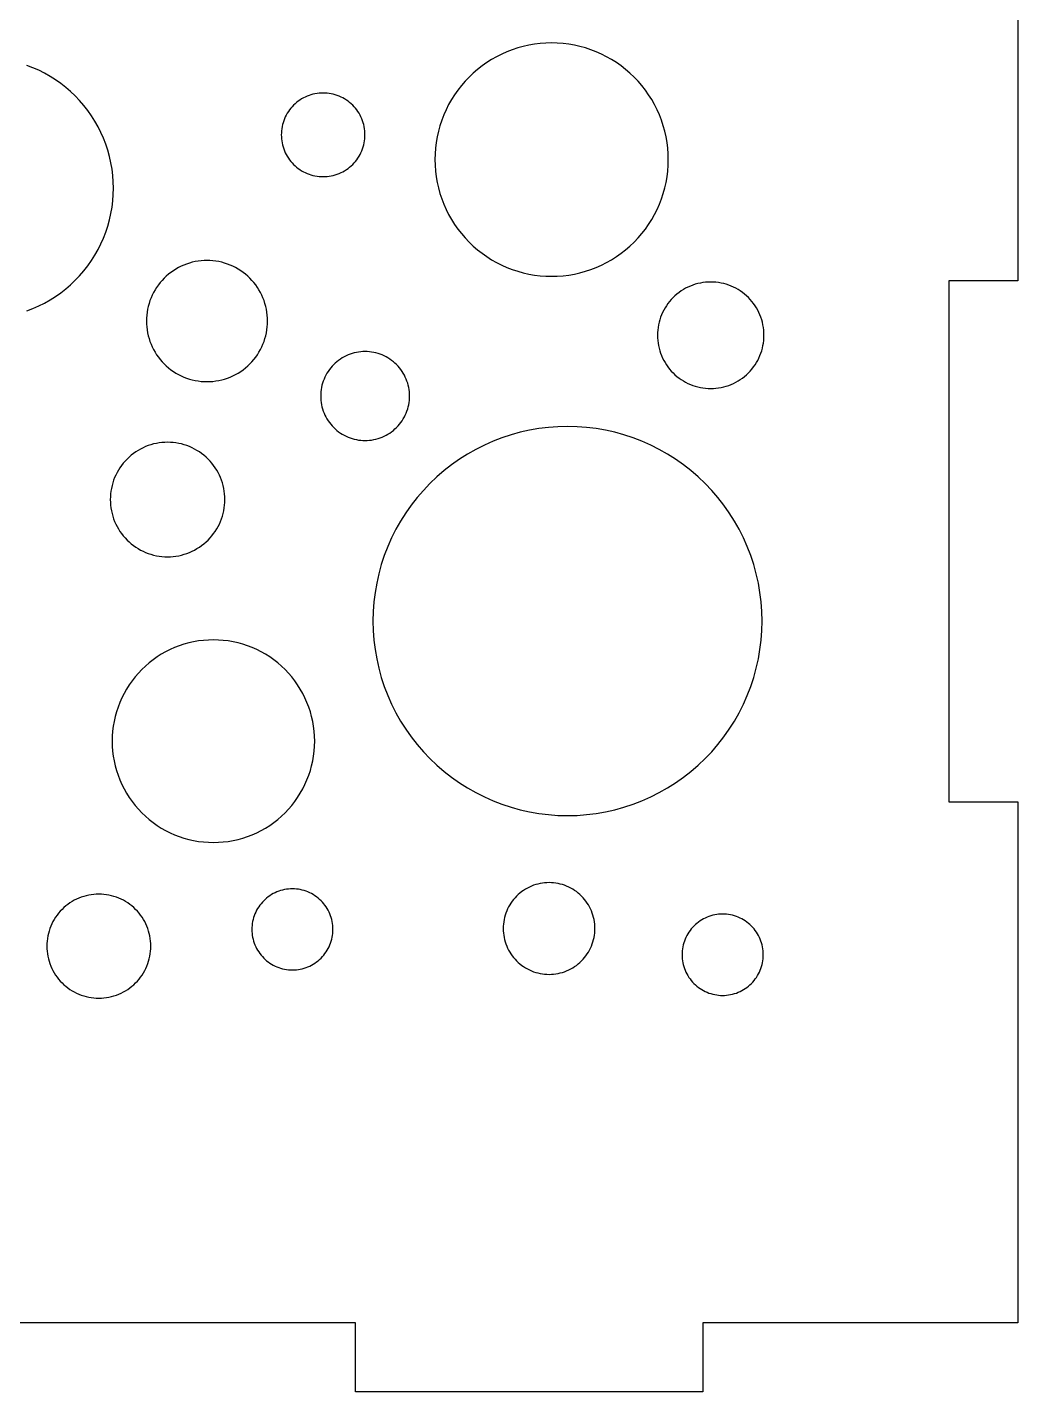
# Model space of a CAD drawing. Header units: millimetres. Extents: x 0 to 375, y -237 to 0.
# Drawn here: x 44.4 to 90, y -126.3 to -63.5 of the extents above; entities that cross this region are included whole.
import ezdxf

# ---------------------------------------------------------------- set-up
doc = ezdxf.new("R2010")
doc.units = ezdxf.units.MM
doc.layers.add('CUT', color=1, linetype='Continuous')

msp = doc.modelspace()

# ---------------------------------------------------------------- linework, layer by layer
at = {"layer": 'CUT'}
for points in [[(90, -51.175), (90, -75.175), (86.825, -75.175), (86.825, -99.175), (90, -99.175), (90, -123.175), (86.825, -123.175), (75.5, -123.175), (75.5, -126.35), (59.5, -126.35), (59.5, -123.175), (30.5, -123.175), (30.5, -126.35), (14.5, -126.35), (14.5, -123.175), (3.175, -123.175), (3.175, -123.175), (0, -123.175), (0, -99.175), (3.175, -99.175), (3.175, -75.175), (0, -75.175), (0, -51.175)], [(44.362, -76.557), (44.637, -76.451), (44.907, -76.331), (45.17, -76.199), (45.427, -76.053), (45.676, -75.896), (45.917, -75.726), (46.149, -75.545), (46.372, -75.352), (46.586, -75.149), (46.789, -74.935), (46.981, -74.712), (47.163, -74.48), (47.332, -74.239), (47.49, -73.99), (47.635, -73.733), (47.768, -73.47), (47.887, -73.201), (47.993, -72.926), (48.086, -72.646), (48.165, -72.362), (48.165, -72.362), (48.229, -72.074), (48.28, -71.784), (48.316, -71.491), (48.337, -71.197), (48.345, -70.902), (48.337, -70.608), (48.316, -70.314), (48.28, -70.021), (48.229, -69.731), (48.165, -69.443), (48.086, -69.159), (47.993, -68.879), (47.887, -68.604), (47.768, -68.335), (47.635, -68.071), (47.49, -67.815), (47.332, -67.566), (47.163, -67.325), (46.981, -67.093), (46.789, -66.869), (46.586, -66.656), (46.372, -66.453), (46.149, -66.26), (45.917, -66.079), (45.676, -65.909), (45.427, -65.751), (45.17, -65.606), (44.907, -65.474), (44.637, -65.354), (44.362, -65.248)]]:
    msp.add_lwpolyline(points, dxfattribs=at)
for points in [[(73.801, -70.635), (73.846, -70.375), (73.879, -70.113), (73.898, -69.85), (73.905, -69.586), (73.898, -69.322), (73.879, -69.059), (73.846, -68.797), (73.801, -68.537), (73.744, -68.28), (73.673, -68.026), (73.59, -67.775), (73.495, -67.529), (73.388, -67.288), (73.27, -67.052), (73.14, -66.822), (72.999, -66.599), (72.847, -66.384), (72.684, -66.176), (72.512, -65.976), (72.33, -65.785), (72.139, -65.603), (71.939, -65.43), (71.731, -65.268), (71.515, -65.116), (71.292, -64.975), (71.063, -64.845), (70.827, -64.726), (70.586, -64.619), (70.34, -64.524), (70.089, -64.441), (69.835, -64.371), (69.577, -64.313), (69.317, -64.268), (69.055, -64.236), (68.792, -64.216), (68.528, -64.21), (68.265, -64.216), (68.002, -64.236), (67.74, -64.268), (67.48, -64.313), (67.222, -64.371), (66.968, -64.441), (66.717, -64.524), (66.471, -64.619), (66.23, -64.726), (65.994, -64.845), (65.765, -64.975), (65.542, -65.116), (65.326, -65.268), (65.118, -65.43), (64.918, -65.603), (64.727, -65.785), (64.545, -65.976), (64.373, -66.176), (64.21, -66.384), (64.058, -66.599), (63.917, -66.822), (63.787, -67.052), (63.669, -67.288), (63.562, -67.529), (63.467, -67.775), (63.384, -68.026), (63.313, -68.28), (63.256, -68.537), (63.211, -68.797), (63.178, -69.059), (63.159, -69.322), (63.152, -69.586), (63.159, -69.85), (63.178, -70.113), (63.211, -70.375), (63.256, -70.635), (63.313, -70.892), (63.384, -71.147), (63.467, -71.397), (63.562, -71.643), (63.669, -71.885), (63.787, -72.12), (63.917, -72.35), (64.058, -72.573), (64.21, -72.789), (64.373, -72.997), (64.545, -73.197), (64.727, -73.388), (64.918, -73.57), (65.118, -73.742), (65.326, -73.904), (65.542, -74.056), (65.765, -74.197), (65.994, -74.327), (66.23, -74.446), (66.471, -74.553), (66.717, -74.648), (66.968, -74.731), (67.222, -74.801), (67.48, -74.859), (67.74, -74.904), (68.002, -74.936), (68.265, -74.956), (68.528, -74.962), (68.792, -74.956), (69.055, -74.936), (69.317, -74.904), (69.577, -74.859), (69.835, -74.801), (70.089, -74.731), (70.34, -74.648), (70.586, -74.553), (70.827, -74.446), (71.063, -74.327), (71.292, -74.197), (71.515, -74.056), (71.731, -73.904), (71.939, -73.742), (72.139, -73.57), (72.33, -73.388), (72.512, -73.197), (72.684, -72.997), (72.847, -72.789), (72.999, -72.573), (73.14, -72.35), (73.27, -72.12), (73.388, -71.885), (73.495, -71.643), (73.59, -71.397), (73.673, -71.147), (73.744, -70.892), (73.801, -70.635)], [(59.874, -68.913), (59.895, -68.821), (59.911, -68.728), (59.923, -68.634), (59.929, -68.54), (59.932, -68.445), (59.929, -68.351), (59.923, -68.256), (59.911, -68.163), (59.895, -68.069), (59.874, -67.977), (59.849, -67.886), (59.819, -67.796), (59.785, -67.708), (59.747, -67.622), (59.704, -67.537), (59.658, -67.455), (59.607, -67.375), (59.553, -67.298), (59.494, -67.223), (59.433, -67.151), (59.368, -67.083), (59.299, -67.018), (59.227, -66.956), (59.153, -66.898), (59.076, -66.843), (58.996, -66.793), (58.913, -66.746), (58.829, -66.704), (58.743, -66.665), (58.654, -66.631), (58.564, -66.602), (58.473, -66.576), (58.381, -66.556), (58.288, -66.54), (58.194, -66.528), (58.1, -66.521), (58.005, -66.519), (57.911, -66.521), (57.816, -66.528), (57.723, -66.54), (57.629, -66.556), (57.537, -66.576), (57.446, -66.602), (57.356, -66.631), (57.268, -66.665), (57.182, -66.704), (57.097, -66.746), (57.015, -66.793), (56.935, -66.843), (56.858, -66.898), (56.783, -66.956), (56.711, -67.018), (56.643, -67.083), (56.578, -67.151), (56.516, -67.223), (56.458, -67.298), (56.403, -67.375), (56.353, -67.455), (56.306, -67.537), (56.264, -67.622), (56.225, -67.708), (56.191, -67.796), (56.162, -67.886), (56.136, -67.977), (56.116, -68.069), (56.1, -68.163), (56.088, -68.256), (56.081, -68.351), (56.079, -68.445), (56.081, -68.54), (56.088, -68.634), (56.1, -68.728), (56.116, -68.821), (56.136, -68.913), (56.162, -69.004), (56.191, -69.094), (56.225, -69.182), (56.264, -69.269), (56.306, -69.353), (56.353, -69.436), (56.403, -69.516), (56.458, -69.593), (56.516, -69.667), (56.578, -69.739), (56.643, -69.807), (56.711, -69.873), (56.783, -69.934), (56.858, -69.993), (56.935, -70.047), (57.015, -70.098), (57.097, -70.144), (57.182, -70.187), (57.268, -70.225), (57.356, -70.259), (57.446, -70.289), (57.537, -70.314), (57.629, -70.335), (57.723, -70.351), (57.816, -70.362), (57.911, -70.369), (58.005, -70.372), (58.1, -70.369), (58.194, -70.362), (58.288, -70.351), (58.381, -70.335), (58.473, -70.314), (58.564, -70.289), (58.654, -70.259), (58.743, -70.225), (58.829, -70.187), (58.913, -70.144), (58.996, -70.098), (59.076, -70.047), (59.153, -69.993), (59.227, -69.934), (59.299, -69.873), (59.368, -69.807), (59.433, -69.739), (59.494, -69.667), (59.553, -69.593), (59.607, -69.516), (59.658, -69.436), (59.704, -69.353), (59.747, -69.269), (59.785, -69.182), (59.819, -69.094), (59.849, -69.004), (59.874, -68.913)], [(55.363, -77.704), (55.393, -77.57), (55.417, -77.435), (55.434, -77.299), (55.444, -77.163), (55.447, -77.026), (55.444, -76.889), (55.434, -76.752), (55.417, -76.616), (55.393, -76.481), (55.363, -76.348), (55.327, -76.216), (55.284, -76.085), (55.235, -75.958), (55.179, -75.832), (55.118, -75.71), (55.05, -75.591), (54.977, -75.475), (54.898, -75.363), (54.814, -75.255), (54.724, -75.151), (54.63, -75.052), (54.53, -74.958), (54.427, -74.868), (54.319, -74.784), (54.207, -74.705), (54.091, -74.632), (53.972, -74.564), (53.849, -74.503), (53.724, -74.447), (53.596, -74.398), (53.466, -74.355), (53.334, -74.318), (53.201, -74.288), (53.066, -74.265), (52.93, -74.248), (52.793, -74.238), (52.656, -74.235), (52.519, -74.238), (52.383, -74.248), (52.247, -74.265), (52.112, -74.288), (51.978, -74.318), (51.846, -74.355), (51.716, -74.398), (51.588, -74.447), (51.463, -74.503), (51.34, -74.564), (51.221, -74.632), (51.105, -74.705), (50.993, -74.784), (50.885, -74.868), (50.782, -74.958), (50.683, -75.052), (50.588, -75.151), (50.499, -75.255), (50.414, -75.363), (50.335, -75.475), (50.262, -75.591), (50.195, -75.71), (50.133, -75.832), (50.078, -75.958), (50.028, -76.085), (49.985, -76.216), (49.949, -76.348), (49.919, -76.481), (49.895, -76.616), (49.879, -76.752), (49.868, -76.889), (49.865, -77.026), (49.868, -77.163), (49.879, -77.299), (49.895, -77.435), (49.919, -77.57), (49.949, -77.704), (49.985, -77.836), (50.028, -77.966), (50.078, -78.094), (50.133, -78.219), (50.195, -78.341), (50.262, -78.461), (50.335, -78.576), (50.414, -78.688), (50.499, -78.796), (50.588, -78.9), (50.683, -78.999), (50.782, -79.094), (50.885, -79.183), (50.993, -79.267), (51.105, -79.346), (51.221, -79.42), (51.34, -79.487), (51.463, -79.549), (51.588, -79.604), (51.716, -79.654), (51.846, -79.697), (51.978, -79.733), (52.112, -79.763), (52.247, -79.786), (52.383, -79.803), (52.519, -79.813), (52.656, -79.817), (52.793, -79.813), (52.93, -79.803), (53.066, -79.786), (53.201, -79.763), (53.334, -79.733), (53.466, -79.697), (53.596, -79.654), (53.724, -79.604), (53.849, -79.549), (53.972, -79.487), (54.091, -79.42), (54.207, -79.346), (54.319, -79.267), (54.427, -79.183), (54.53, -79.094), (54.63, -78.999), (54.724, -78.9), (54.814, -78.796), (54.898, -78.688), (54.977, -78.576), (55.05, -78.461), (55.118, -78.341), (55.179, -78.219), (55.235, -78.094), (55.284, -77.966), (55.327, -77.836), (55.363, -77.704)], [(78.24, -78.276), (78.266, -78.158), (78.286, -78.04), (78.301, -77.92), (78.31, -77.8), (78.313, -77.68), (78.31, -77.56), (78.301, -77.439), (78.286, -77.32), (78.266, -77.201), (78.24, -77.084), (78.207, -76.968), (78.17, -76.853), (78.126, -76.741), (78.078, -76.631), (78.023, -76.523), (77.964, -76.419), (77.9, -76.317), (77.83, -76.219), (77.756, -76.124), (77.678, -76.032), (77.595, -75.945), (77.507, -75.862), (77.416, -75.784), (77.321, -75.71), (77.223, -75.64), (77.121, -75.576), (77.016, -75.516), (76.909, -75.462), (76.799, -75.414), (76.686, -75.37), (76.572, -75.332), (76.456, -75.3), (76.339, -75.274), (76.22, -75.253), (76.1, -75.239), (75.98, -75.23), (75.86, -75.227), (75.74, -75.23), (75.62, -75.239), (75.5, -75.253), (75.381, -75.274), (75.264, -75.3), (75.148, -75.332), (75.034, -75.37), (74.921, -75.414), (74.811, -75.462), (74.704, -75.516), (74.599, -75.576), (74.497, -75.64), (74.399, -75.71), (74.304, -75.784), (74.213, -75.862), (74.125, -75.945), (74.042, -76.032), (73.964, -76.124), (73.89, -76.219), (73.82, -76.317), (73.756, -76.419), (73.697, -76.523), (73.642, -76.631), (73.594, -76.741), (73.55, -76.853), (73.513, -76.968), (73.48, -77.084), (73.454, -77.201), (73.433, -77.32), (73.419, -77.439), (73.41, -77.56), (73.407, -77.68), (73.41, -77.8), (73.419, -77.92), (73.433, -78.04), (73.454, -78.158), (73.48, -78.276), (73.513, -78.392), (73.55, -78.506), (73.594, -78.619), (73.642, -78.729), (73.697, -78.836), (73.756, -78.941), (73.82, -79.043), (73.89, -79.141), (73.964, -79.236), (74.042, -79.327), (74.125, -79.414), (74.213, -79.497), (74.304, -79.576), (74.399, -79.65), (74.497, -79.72), (74.599, -79.784), (74.704, -79.843), (74.811, -79.897), (74.921, -79.946), (75.034, -79.99), (75.148, -80.027), (75.264, -80.059), (75.381, -80.086), (75.5, -80.106), (75.62, -80.121), (75.74, -80.13), (75.86, -80.133), (75.98, -80.13), (76.1, -80.121), (76.22, -80.106), (76.339, -80.086), (76.456, -80.059), (76.572, -80.027), (76.686, -79.99), (76.799, -79.946), (76.909, -79.897), (77.016, -79.843), (77.121, -79.784), (77.223, -79.72), (77.321, -79.65), (77.416, -79.576), (77.507, -79.497), (77.595, -79.414), (77.678, -79.327), (77.756, -79.236), (77.83, -79.141), (77.9, -79.043), (77.964, -78.941), (78.023, -78.836), (78.078, -78.729), (78.126, -78.619), (78.17, -78.506), (78.207, -78.392), (78.24, -78.276)], [(61.927, -80.978), (61.949, -80.88), (61.966, -80.78), (61.978, -80.681), (61.985, -80.58), (61.988, -80.48), (61.985, -80.379), (61.978, -80.279), (61.966, -80.179), (61.949, -80.08), (61.927, -79.982), (61.9, -79.885), (61.868, -79.79), (61.832, -79.696), (61.791, -79.604), (61.746, -79.514), (61.697, -79.427), (61.643, -79.342), (61.585, -79.26), (61.523, -79.181), (61.457, -79.104), (61.388, -79.032), (61.315, -78.962), (61.239, -78.897), (61.16, -78.835), (61.078, -78.777), (60.993, -78.723), (60.905, -78.674), (60.815, -78.628), (60.724, -78.588), (60.63, -78.551), (60.534, -78.52), (60.437, -78.493), (60.339, -78.471), (60.24, -78.454), (60.14, -78.442), (60.04, -78.434), (59.94, -78.432), (59.839, -78.434), (59.739, -78.442), (59.639, -78.454), (59.54, -78.471), (59.442, -78.493), (59.345, -78.52), (59.25, -78.551), (59.156, -78.588), (59.064, -78.628), (58.974, -78.674), (58.887, -78.723), (58.802, -78.777), (58.72, -78.835), (58.64, -78.897), (58.564, -78.962), (58.491, -79.032), (58.422, -79.104), (58.356, -79.181), (58.295, -79.26), (58.237, -79.342), (58.183, -79.427), (58.133, -79.514), (58.088, -79.604), (58.047, -79.696), (58.011, -79.79), (57.98, -79.885), (57.953, -79.982), (57.931, -80.08), (57.914, -80.179), (57.901, -80.279), (57.894, -80.379), (57.892, -80.48), (57.894, -80.58), (57.901, -80.681), (57.914, -80.78), (57.931, -80.88), (57.953, -80.978), (57.98, -81.075), (58.011, -81.17), (58.047, -81.264), (58.088, -81.356), (58.133, -81.445), (58.183, -81.533), (58.237, -81.618), (58.295, -81.7), (58.356, -81.779), (58.422, -81.855), (58.491, -81.928), (58.564, -81.998), (58.64, -82.063), (58.72, -82.125), (58.802, -82.183), (58.887, -82.237), (58.974, -82.286), (59.064, -82.331), (59.156, -82.372), (59.25, -82.408), (59.345, -82.44), (59.442, -82.467), (59.54, -82.489), (59.639, -82.506), (59.739, -82.518), (59.839, -82.526), (59.94, -82.528), (60.04, -82.526), (60.14, -82.518), (60.24, -82.506), (60.339, -82.489), (60.437, -82.467), (60.534, -82.44), (60.63, -82.408), (60.724, -82.372), (60.815, -82.331), (60.905, -82.286), (60.993, -82.237), (61.078, -82.183), (61.16, -82.125), (61.239, -82.063), (61.315, -81.998), (61.388, -81.928), (61.457, -81.855), (61.523, -81.779), (61.585, -81.7), (61.643, -81.618), (61.697, -81.533), (61.746, -81.445), (61.791, -81.356), (61.832, -81.264), (61.868, -81.17), (61.9, -81.075), (61.927, -80.978)], [(78.053, -92.594), (78.128, -92.161), (78.182, -91.724), (78.215, -91.285), (78.225, -90.845), (78.215, -90.406), (78.182, -89.967), (78.128, -89.53), (78.053, -89.097), (77.957, -88.668), (77.839, -88.244), (77.701, -87.826), (77.543, -87.415), (77.365, -87.013), (77.167, -86.62), (76.95, -86.238), (76.715, -85.866), (76.462, -85.506), (76.191, -85.159), (75.904, -84.826), (75.6, -84.508), (75.282, -84.204), (74.949, -83.917), (74.602, -83.646), (74.242, -83.393), (73.87, -83.158), (73.488, -82.941), (73.095, -82.743), (72.693, -82.565), (72.282, -82.407), (71.864, -82.269), (71.44, -82.151), (71.011, -82.055), (70.578, -81.98), (70.141, -81.926), (69.702, -81.893), (69.263, -81.883), (68.823, -81.893), (68.384, -81.926), (67.948, -81.98), (67.514, -82.055), (67.085, -82.151), (66.661, -82.269), (66.243, -82.407), (65.833, -82.565), (65.431, -82.743), (65.038, -82.941), (64.655, -83.158), (64.283, -83.393), (63.924, -83.646), (63.577, -83.917), (63.244, -84.204), (62.925, -84.508), (62.622, -84.826), (62.334, -85.159), (62.064, -85.506), (61.81, -85.866), (61.575, -86.238), (61.358, -86.62), (61.16, -87.013), (60.982, -87.415), (60.824, -87.826), (60.686, -88.244), (60.568, -88.668), (60.472, -89.097), (60.397, -89.53), (60.343, -89.967), (60.311, -90.406), (60.3, -90.845), (60.311, -91.285), (60.343, -91.724), (60.397, -92.161), (60.472, -92.594), (60.568, -93.023), (60.686, -93.447), (60.824, -93.865), (60.982, -94.275), (61.16, -94.677), (61.358, -95.07), (61.575, -95.453), (61.81, -95.825), (62.064, -96.185), (62.334, -96.531), (62.622, -96.864), (62.925, -97.183), (63.244, -97.486), (63.577, -97.774), (63.924, -98.044), (64.283, -98.298), (64.655, -98.533), (65.038, -98.75), (65.431, -98.948), (65.833, -99.126), (66.243, -99.284), (66.661, -99.422), (67.085, -99.54), (67.514, -99.636), (67.948, -99.711), (68.384, -99.765), (68.823, -99.797), (69.263, -99.808), (69.702, -99.797), (70.141, -99.765), (70.578, -99.711), (71.011, -99.636), (71.44, -99.54), (71.864, -99.422), (72.282, -99.284), (72.693, -99.126), (73.095, -98.948), (73.488, -98.75), (73.87, -98.533), (74.242, -98.298), (74.602, -98.044), (74.949, -97.774), (75.282, -97.486), (75.6, -97.183), (75.904, -96.864), (76.191, -96.531), (76.462, -96.185), (76.715, -95.825), (76.95, -95.453), (77.167, -95.07), (77.365, -94.677), (77.543, -94.275), (77.701, -93.865), (77.839, -93.447), (77.957, -93.023), (78.053, -92.594)], [(53.426, -85.762), (53.448, -85.635), (53.464, -85.506), (53.474, -85.377), (53.477, -85.248), (53.474, -85.118), (53.464, -84.989), (53.448, -84.861), (53.426, -84.733), (53.398, -84.607), (53.363, -84.482), (53.323, -84.359), (53.276, -84.238), (53.224, -84.12), (53.165, -84.004), (53.102, -83.892), (53.032, -83.782), (52.958, -83.676), (52.878, -83.574), (52.794, -83.476), (52.704, -83.383), (52.611, -83.293), (52.513, -83.209), (52.41, -83.129), (52.305, -83.055), (52.195, -82.985), (52.083, -82.921), (51.967, -82.863), (51.849, -82.811), (51.728, -82.764), (51.605, -82.724), (51.48, -82.689), (51.354, -82.661), (51.226, -82.639), (51.098, -82.623), (50.969, -82.613), (50.839, -82.61), (50.71, -82.613), (50.581, -82.623), (50.452, -82.639), (50.324, -82.661), (50.198, -82.689), (50.073, -82.724), (49.95, -82.764), (49.83, -82.811), (49.711, -82.863), (49.596, -82.921), (49.483, -82.985), (49.374, -83.055), (49.268, -83.129), (49.166, -83.209), (49.068, -83.293), (48.974, -83.383), (48.885, -83.476), (48.8, -83.574), (48.72, -83.676), (48.646, -83.782), (48.577, -83.892), (48.513, -84.004), (48.455, -84.12), (48.402, -84.238), (48.356, -84.359), (48.315, -84.482), (48.28, -84.607), (48.252, -84.733), (48.23, -84.861), (48.214, -84.989), (48.204, -85.118), (48.201, -85.248), (48.204, -85.377), (48.214, -85.506), (48.23, -85.635), (48.252, -85.762), (48.28, -85.889), (48.315, -86.014), (48.356, -86.136), (48.402, -86.257), (48.455, -86.376), (48.513, -86.491), (48.577, -86.604), (48.646, -86.713), (48.72, -86.819), (48.8, -86.921), (48.885, -87.019), (48.974, -87.113), (49.068, -87.202), (49.166, -87.287), (49.268, -87.366), (49.374, -87.441), (49.483, -87.51), (49.596, -87.574), (49.711, -87.632), (49.83, -87.685), (49.95, -87.731), (50.073, -87.772), (50.198, -87.807), (50.324, -87.835), (50.452, -87.857), (50.581, -87.873), (50.71, -87.882), (50.839, -87.886), (50.969, -87.882), (51.098, -87.873), (51.226, -87.857), (51.354, -87.835), (51.48, -87.807), (51.605, -87.772), (51.728, -87.731), (51.849, -87.685), (51.967, -87.632), (52.083, -87.574), (52.195, -87.51), (52.305, -87.441), (52.41, -87.366), (52.513, -87.287), (52.611, -87.202), (52.704, -87.113), (52.794, -87.019), (52.878, -86.921), (52.958, -86.819), (53.032, -86.713), (53.102, -86.604), (53.165, -86.491), (53.224, -86.376), (53.276, -86.257), (53.323, -86.136), (53.363, -86.014), (53.398, -85.889), (53.426, -85.762)], [(57.477, -97.513), (57.527, -97.29), (57.567, -97.064), (57.595, -96.837), (57.611, -96.608), (57.617, -96.379), (57.611, -96.15), (57.595, -95.922), (57.567, -95.695), (57.527, -95.469), (57.477, -95.246), (57.416, -95.025), (57.344, -94.807), (57.262, -94.594), (57.169, -94.384), (57.066, -94.18), (56.953, -93.98), (56.831, -93.787), (56.699, -93.6), (56.558, -93.419), (56.408, -93.246), (56.25, -93.08), (56.084, -92.922), (55.911, -92.772), (55.73, -92.631), (55.543, -92.5), (55.35, -92.377), (55.15, -92.264), (54.946, -92.161), (54.737, -92.068), (54.523, -91.986), (54.305, -91.914), (54.085, -91.853), (53.861, -91.803), (53.636, -91.764), (53.408, -91.736), (53.18, -91.719), (52.951, -91.713), (52.722, -91.719), (52.493, -91.736), (52.266, -91.764), (52.041, -91.803), (51.817, -91.853), (51.596, -91.914), (51.379, -91.986), (51.165, -92.068), (50.956, -92.161), (50.751, -92.264), (50.552, -92.377), (50.358, -92.5), (50.171, -92.631), (49.991, -92.772), (49.817, -92.922), (49.651, -93.08), (49.493, -93.246), (49.344, -93.419), (49.203, -93.6), (49.071, -93.787), (48.949, -93.98), (48.836, -94.18), (48.733, -94.384), (48.64, -94.594), (48.557, -94.807), (48.486, -95.025), (48.425, -95.246), (48.374, -95.469), (48.335, -95.695), (48.307, -95.922), (48.29, -96.15), (48.285, -96.379), (48.29, -96.608), (48.307, -96.837), (48.335, -97.064), (48.374, -97.29), (48.425, -97.513), (48.486, -97.734), (48.557, -97.951), (48.64, -98.165), (48.733, -98.374), (48.836, -98.579), (48.949, -98.778), (49.071, -98.972), (49.203, -99.159), (49.344, -99.339), (49.493, -99.513), (49.651, -99.679), (49.817, -99.837), (49.991, -99.986), (50.171, -100.127), (50.358, -100.259), (50.552, -100.382), (50.751, -100.494), (50.956, -100.597), (51.165, -100.69), (51.379, -100.773), (51.596, -100.845), (51.817, -100.906), (52.041, -100.956), (52.266, -100.995), (52.493, -101.023), (52.722, -101.04), (52.951, -101.045), (53.18, -101.04), (53.408, -101.023), (53.636, -100.995), (53.861, -100.956), (54.085, -100.906), (54.305, -100.845), (54.523, -100.773), (54.737, -100.69), (54.946, -100.597), (55.15, -100.494), (55.35, -100.382), (55.543, -100.259), (55.73, -100.127), (55.911, -99.986), (56.084, -99.837), (56.25, -99.679), (56.408, -99.513), (56.558, -99.339), (56.699, -99.159), (56.831, -98.972), (56.953, -98.778), (57.066, -98.579), (57.169, -98.374), (57.262, -98.165), (57.344, -97.951), (57.416, -97.734), (57.477, -97.513)], [(70.463, -105.524), (70.486, -105.423), (70.504, -105.32), (70.516, -105.218), (70.524, -105.114), (70.527, -105.01), (70.524, -104.907), (70.516, -104.803), (70.504, -104.7), (70.486, -104.598), (70.463, -104.497), (70.436, -104.397), (70.403, -104.298), (70.366, -104.202), (70.324, -104.107), (70.277, -104.014), (70.226, -103.924), (70.17, -103.836), (70.111, -103.751), (70.047, -103.67), (69.979, -103.591), (69.908, -103.516), (69.833, -103.445), (69.754, -103.377), (69.672, -103.313), (69.587, -103.253), (69.5, -103.198), (69.41, -103.147), (69.317, -103.1), (69.222, -103.058), (69.125, -103.021), (69.027, -102.988), (68.927, -102.96), (68.826, -102.938), (68.723, -102.92), (68.62, -102.907), (68.517, -102.9), (68.413, -102.897), (68.31, -102.9), (68.206, -102.907), (68.103, -102.92), (68.001, -102.938), (67.9, -102.96), (67.8, -102.988), (67.701, -103.021), (67.605, -103.058), (67.51, -103.1), (67.417, -103.147), (67.327, -103.198), (67.239, -103.253), (67.154, -103.313), (67.073, -103.377), (66.994, -103.445), (66.919, -103.516), (66.847, -103.591), (66.78, -103.67), (66.716, -103.751), (66.656, -103.836), (66.601, -103.924), (66.55, -104.014), (66.503, -104.107), (66.461, -104.202), (66.424, -104.298), (66.391, -104.397), (66.363, -104.497), (66.341, -104.598), (66.323, -104.7), (66.31, -104.803), (66.303, -104.907), (66.3, -105.01), (66.303, -105.114), (66.31, -105.218), (66.323, -105.32), (66.341, -105.423), (66.363, -105.524), (66.391, -105.624), (66.424, -105.722), (66.461, -105.819), (66.503, -105.914), (66.55, -106.007), (66.601, -106.097), (66.656, -106.184), (66.716, -106.269), (66.78, -106.351), (66.847, -106.43), (66.919, -106.505), (66.994, -106.576), (67.073, -106.644), (67.154, -106.708), (67.239, -106.768), (67.327, -106.823), (67.417, -106.874), (67.51, -106.921), (67.605, -106.963), (67.701, -107), (67.8, -107.033), (67.9, -107.06), (68.001, -107.083), (68.103, -107.101), (68.206, -107.114), (68.31, -107.121), (68.413, -107.124), (68.517, -107.121), (68.62, -107.114), (68.723, -107.101), (68.826, -107.083), (68.927, -107.06), (69.027, -107.033), (69.125, -107), (69.222, -106.963), (69.317, -106.921), (69.41, -106.874), (69.5, -106.823), (69.587, -106.768), (69.672, -106.708), (69.754, -106.644), (69.833, -106.576), (69.908, -106.505), (69.979, -106.43), (70.047, -106.351), (70.111, -106.269), (70.17, -106.184), (70.226, -106.097), (70.277, -106.007), (70.324, -105.914), (70.366, -105.819), (70.403, -105.722), (70.436, -105.624), (70.463, -105.524)], [(49.997, -106.405), (50.022, -106.29), (50.042, -106.174), (50.057, -106.058), (50.066, -105.94), (50.068, -105.823), (50.066, -105.705), (50.057, -105.588), (50.042, -105.471), (50.022, -105.355), (49.997, -105.241), (49.965, -105.127), (49.928, -105.016), (49.886, -104.906), (49.838, -104.799), (49.786, -104.694), (49.728, -104.591), (49.665, -104.492), (49.597, -104.396), (49.525, -104.303), (49.448, -104.214), (49.367, -104.129), (49.282, -104.048), (49.193, -103.971), (49.1, -103.899), (49.004, -103.831), (48.904, -103.768), (48.802, -103.71), (48.697, -103.657), (48.59, -103.61), (48.48, -103.567), (48.368, -103.531), (48.255, -103.499), (48.14, -103.473), (48.024, -103.453), (47.908, -103.439), (47.791, -103.43), (47.673, -103.427), (47.555, -103.43), (47.438, -103.439), (47.322, -103.453), (47.206, -103.473), (47.091, -103.499), (46.978, -103.531), (46.866, -103.567), (46.756, -103.61), (46.649, -103.657), (46.544, -103.71), (46.442, -103.768), (46.342, -103.831), (46.246, -103.899), (46.153, -103.971), (46.064, -104.048), (45.979, -104.129), (45.898, -104.214), (45.821, -104.303), (45.749, -104.396), (45.681, -104.492), (45.618, -104.591), (45.56, -104.694), (45.508, -104.799), (45.46, -104.906), (45.418, -105.016), (45.381, -105.127), (45.349, -105.241), (45.324, -105.355), (45.304, -105.471), (45.289, -105.588), (45.281, -105.705), (45.278, -105.823), (45.281, -105.94), (45.289, -106.058), (45.304, -106.174), (45.324, -106.29), (45.349, -106.405), (45.381, -106.518), (45.418, -106.63), (45.46, -106.739), (45.508, -106.847), (45.56, -106.952), (45.618, -107.054), (45.681, -107.154), (45.749, -107.25), (45.821, -107.342), (45.898, -107.431), (45.979, -107.517), (46.064, -107.598), (46.153, -107.674), (46.246, -107.747), (46.342, -107.814), (46.442, -107.877), (46.544, -107.935), (46.649, -107.988), (46.756, -108.036), (46.866, -108.078), (46.978, -108.115), (47.091, -108.146), (47.206, -108.172), (47.322, -108.192), (47.438, -108.207), (47.555, -108.215), (47.673, -108.218), (47.791, -108.215), (47.908, -108.207), (48.024, -108.192), (48.14, -108.172), (48.255, -108.146), (48.368, -108.115), (48.48, -108.078), (48.59, -108.036), (48.697, -107.988), (48.802, -107.935), (48.904, -107.877), (49.004, -107.814), (49.1, -107.747), (49.193, -107.674), (49.282, -107.598), (49.367, -107.517), (49.448, -107.431), (49.525, -107.342), (49.597, -107.25), (49.665, -107.154), (49.728, -107.054), (49.786, -106.952), (49.838, -106.847), (49.886, -106.739), (49.928, -106.63), (49.965, -106.518), (49.997, -106.405)], [(58.401, -105.505), (58.421, -105.416), (58.437, -105.325), (58.448, -105.234), (58.455, -105.143), (58.457, -105.051), (58.455, -104.96), (58.448, -104.868), (58.437, -104.777), (58.421, -104.687), (58.401, -104.597), (58.376, -104.509), (58.348, -104.422), (58.315, -104.336), (58.278, -104.253), (58.236, -104.171), (58.191, -104.091), (58.142, -104.014), (58.089, -103.939), (58.033, -103.866), (57.973, -103.797), (57.91, -103.731), (57.844, -103.667), (57.774, -103.608), (57.702, -103.551), (57.627, -103.498), (57.549, -103.449), (57.47, -103.404), (57.388, -103.363), (57.304, -103.326), (57.218, -103.293), (57.131, -103.264), (57.043, -103.24), (56.954, -103.219), (56.863, -103.204), (56.772, -103.193), (56.681, -103.186), (56.589, -103.184), (56.498, -103.186), (56.406, -103.193), (56.315, -103.204), (56.225, -103.219), (56.135, -103.24), (56.047, -103.264), (55.96, -103.293), (55.875, -103.326), (55.791, -103.363), (55.709, -103.404), (55.629, -103.449), (55.552, -103.498), (55.477, -103.551), (55.404, -103.608), (55.335, -103.667), (55.269, -103.731), (55.205, -103.797), (55.146, -103.866), (55.089, -103.939), (55.036, -104.014), (54.987, -104.091), (54.942, -104.171), (54.901, -104.253), (54.864, -104.336), (54.831, -104.422), (54.802, -104.509), (54.778, -104.597), (54.758, -104.687), (54.742, -104.777), (54.731, -104.868), (54.724, -104.96), (54.722, -105.051), (54.724, -105.143), (54.731, -105.234), (54.742, -105.325), (54.758, -105.416), (54.778, -105.505), (54.802, -105.593), (54.831, -105.68), (54.864, -105.766), (54.901, -105.85), (54.942, -105.932), (54.987, -106.011), (55.036, -106.089), (55.089, -106.164), (55.146, -106.236), (55.205, -106.305), (55.269, -106.372), (55.335, -106.435), (55.404, -106.495), (55.477, -106.551), (55.552, -106.604), (55.629, -106.653), (55.709, -106.698), (55.791, -106.74), (55.875, -106.777), (55.96, -106.81), (56.047, -106.838), (56.135, -106.863), (56.225, -106.883), (56.315, -106.899), (56.406, -106.91), (56.498, -106.917), (56.589, -106.919), (56.681, -106.917), (56.772, -106.91), (56.863, -106.899), (56.954, -106.883), (57.043, -106.863), (57.131, -106.838), (57.218, -106.81), (57.304, -106.777), (57.388, -106.74), (57.47, -106.698), (57.549, -106.653), (57.627, -106.604), (57.702, -106.551), (57.774, -106.495), (57.844, -106.435), (57.91, -106.372), (57.973, -106.305), (58.033, -106.236), (58.089, -106.164), (58.142, -106.089), (58.191, -106.011), (58.236, -105.932), (58.278, -105.85), (58.315, -105.766), (58.348, -105.68), (58.376, -105.593), (58.401, -105.505)], [(78.245, -106.585), (78.261, -106.494), (78.272, -106.403), (78.279, -106.311), (78.281, -106.22), (78.279, -106.128), (78.272, -106.036), (78.261, -105.945), (78.245, -105.854), (78.225, -105.765), (78.2, -105.676), (78.172, -105.589), (78.139, -105.503), (78.101, -105.419), (78.06, -105.337), (78.015, -105.257), (77.965, -105.179), (77.913, -105.104), (77.856, -105.032), (77.796, -104.962), (77.733, -104.896), (77.666, -104.832), (77.597, -104.772), (77.524, -104.716), (77.449, -104.663), (77.371, -104.614), (77.291, -104.568), (77.209, -104.527), (77.125, -104.49), (77.04, -104.457), (76.952, -104.428), (76.864, -104.403), (76.774, -104.383), (76.683, -104.368), (76.592, -104.356), (76.501, -104.35), (76.409, -104.347), (76.317, -104.35), (76.225, -104.356), (76.134, -104.368), (76.044, -104.383), (75.954, -104.403), (75.865, -104.428), (75.778, -104.457), (75.692, -104.49), (75.608, -104.527), (75.526, -104.568), (75.446, -104.614), (75.369, -104.663), (75.293, -104.716), (75.221, -104.772), (75.151, -104.832), (75.085, -104.896), (75.022, -104.962), (74.961, -105.032), (74.905, -105.104), (74.852, -105.179), (74.803, -105.257), (74.758, -105.337), (74.716, -105.419), (74.679, -105.503), (74.646, -105.589), (74.617, -105.676), (74.593, -105.765), (74.572, -105.854), (74.557, -105.945), (74.546, -106.036), (74.539, -106.128), (74.537, -106.22), (74.539, -106.311), (74.546, -106.403), (74.557, -106.494), (74.572, -106.585), (74.593, -106.675), (74.617, -106.763), (74.646, -106.85), (74.679, -106.936), (74.716, -107.02), (74.758, -107.102), (74.803, -107.182), (74.852, -107.26), (74.905, -107.335), (74.961, -107.407), (75.022, -107.477), (75.085, -107.543), (75.151, -107.607), (75.221, -107.667), (75.293, -107.723), (75.369, -107.776), (75.446, -107.825), (75.526, -107.871), (75.608, -107.912), (75.692, -107.949), (75.778, -107.982), (75.865, -108.011), (75.954, -108.036), (76.044, -108.056), (76.134, -108.072), (76.225, -108.083), (76.317, -108.09), (76.409, -108.092), (76.501, -108.09), (76.592, -108.083), (76.683, -108.072), (76.774, -108.056), (76.864, -108.036), (76.952, -108.011), (77.04, -107.982), (77.125, -107.949), (77.209, -107.912), (77.291, -107.871), (77.371, -107.825), (77.449, -107.776), (77.524, -107.723), (77.597, -107.667), (77.666, -107.607), (77.733, -107.543), (77.796, -107.477), (77.856, -107.407), (77.913, -107.335), (77.965, -107.26), (78.015, -107.182), (78.06, -107.102), (78.101, -107.02), (78.139, -106.936), (78.172, -106.85), (78.2, -106.763), (78.225, -106.675), (78.245, -106.585)]]:
    msp.add_lwpolyline(points, close=True, dxfattribs=at)

doc.saveas('drawing.dxf')
